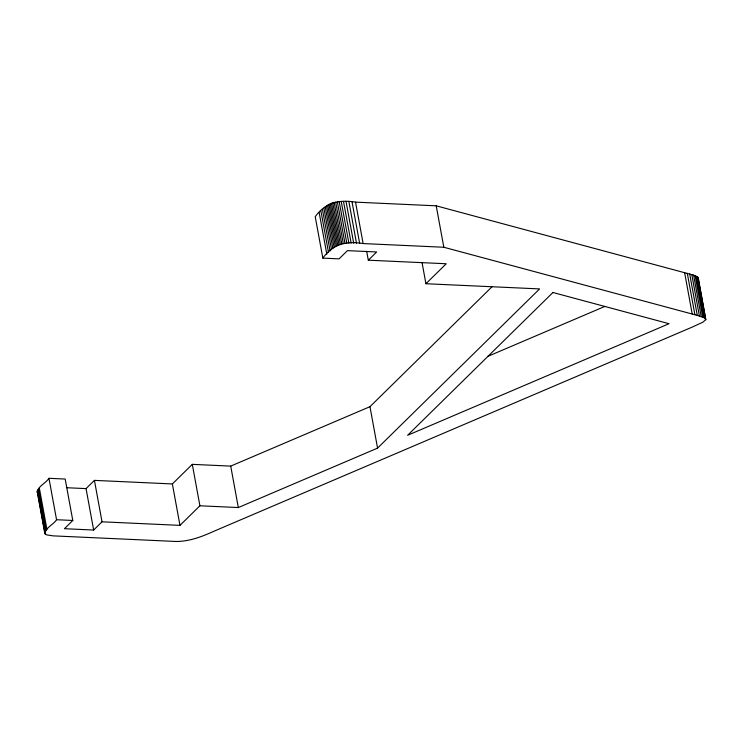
<?xml version="1.0" encoding="UTF-8"?>
<svg xmlns="http://www.w3.org/2000/svg" width="743" height="743" viewBox="0 0 743 743"><rect width="100%" height="100%" fill="white"/><g stroke="black" fill="none" stroke-linecap="round" stroke-linejoin="round"><path stroke-width="1.11" d="M37.549 492.637L37.215 492.117C38.153 486.033 45.899 483.201 48.954 478.306L65.189 479.049L72.795 520.471L64.427 528.7L93.655 530.038L102.023 521.809L179.973 525.366L199.904 505.788L238.327 507.543L377.565 448.113L539.604 288.916L425.925 283.724L422.024 262.446M705.85 319.648L698.234 277.678L693.609 275.133L436.215 205.82L355.535 202.142C339.077 199.347 325.258 202.635 315.227 216.696L322.834 258.118C332.864 244.066 346.675 240.778 363.132 243.565L443.822 247.252L697.287 315.394L703.965 317.595L705.85 319.648L702.776 322.239L691.696 327.319L214.142 531.152C200.907 537.152 186.818 542.539 171.995 541.285L53.18 535.87L46.642 534.886L44.821 533.548L37.15 491.504M72.795 520.471L56.561 519.729C53.496 524.623 45.76 527.465 44.821 533.548M66.935 487.733L86.049 488.606L94.426 480.377L172.367 483.944L192.298 464.356L230.72 466.112L369.968 406.681L492.312 286.473M366.661 251.236L368.305 260.199L376.673 251.97L347.445 250.642L339.068 258.861L322.834 258.118M425.925 283.724L446.246 263.756L368.305 260.199M487.51 356.51L604.886 306.413M697.909 277.167L705.516 318.598M698.364 281.03L698.234 277.678M700.212 291.107L700.621 293.346M701.03 295.584L701.448 297.822M702.469 303.423L702.887 305.661M703.909 311.261L704.318 313.5M704.735 315.738L705.144 317.976M697.287 276.665L704.884 318.097M696.358 276.173L703.965 317.595M695.132 275.662L702.729 317.094M693.609 275.133L701.216 316.564M691.789 274.566L699.395 315.998M689.69 273.963L697.287 315.394M687.294 273.303L694.9 314.735M684.609 272.588L692.216 314.01M436.215 205.82L443.822 247.252M355.535 202.142L363.132 243.565M352.052 201.985L359.658 243.407M348.922 201.845L356.519 243.277M346.089 201.752L353.696 243.175M343.545 201.687L351.151 243.119M341.26 201.678L348.866 243.11M339.207 201.724L346.805 243.156M337.35 201.836L344.956 243.267M335.669 202.022L343.275 243.444M334.136 202.282L341.743 243.713M332.725 202.635L340.322 244.066M369.968 406.681L377.565 448.113M331.406 203.08L339.003 244.512M330.152 203.638L337.749 245.06M328.935 204.297L336.533 245.729M327.728 205.087L335.334 246.518M326.511 205.997L334.109 247.428M325.248 207.046L332.845 248.478M323.911 208.244L331.517 249.676M322.481 209.591L330.087 251.023M320.92 211.096L328.527 252.527M319.211 212.777L326.818 254.208M230.72 466.112L238.327 507.543M192.298 464.356L199.904 505.788M172.367 483.944L179.973 525.366M94.426 480.377L102.023 521.809M86.049 488.606L93.655 530.038M48.954 478.306L56.561 519.729M39.323 487.965L46.93 529.387M38.432 489.033L46.038 530.456M37.763 489.971L45.369 531.403M37.336 490.789L45.156 534.068M552.941 292.501L407.619 435.287L669.044 323.707L552.941 292.501"/></g></svg>
